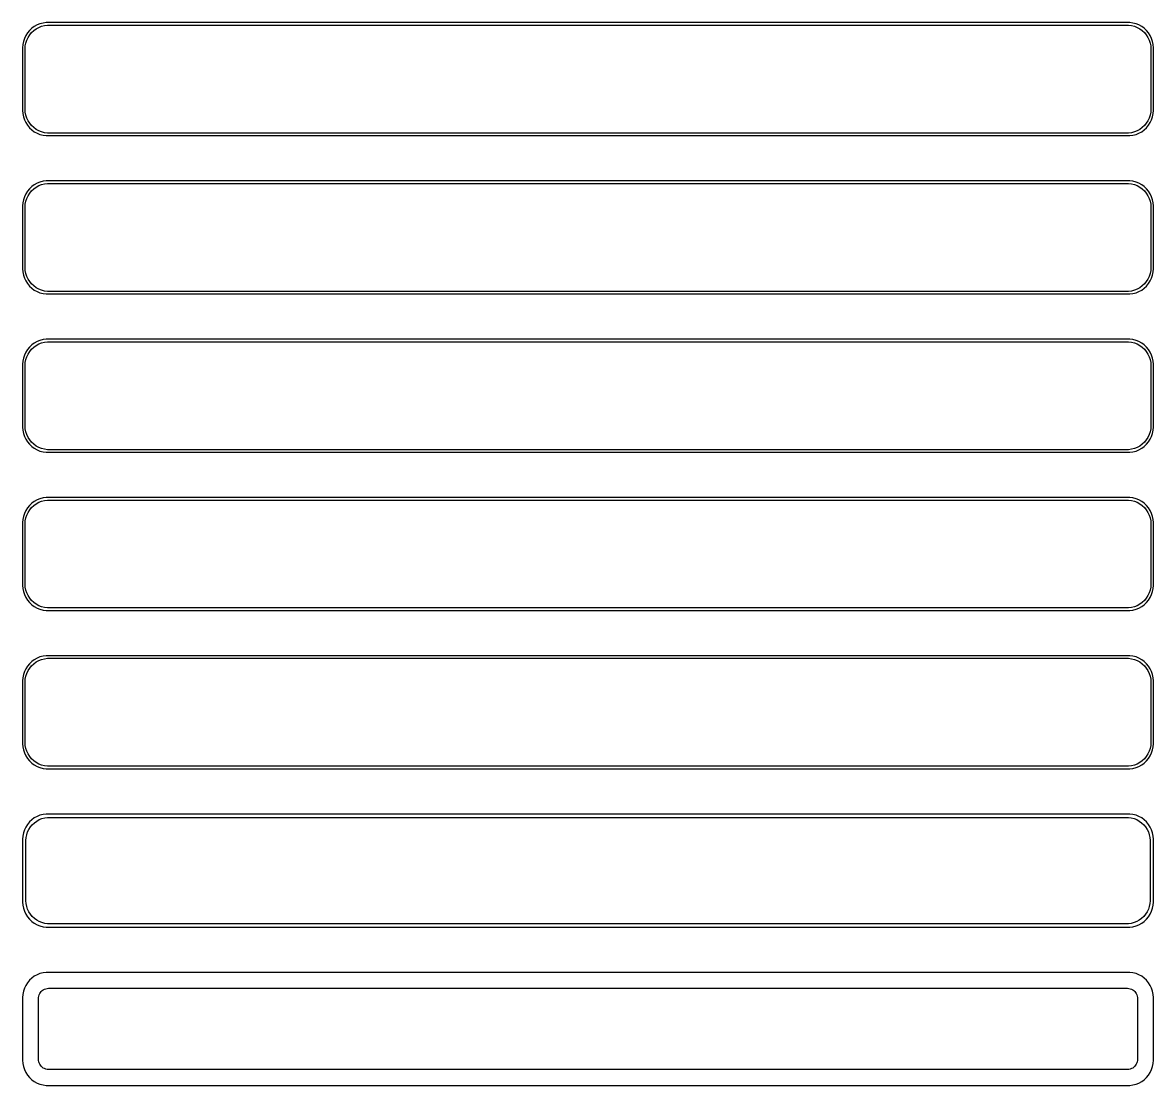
# Model space of a CAD drawing. Header units: metres. Extents: x -112 to 112, y 461 to 925.
# Drawn here: x -112.5 to 112.5, y 461.3 to 672.7 of the extents above; entities that cross this region are included whole.
import ezdxf

# ---------------------------------------------------------------- set-up
doc = ezdxf.new("R2010")
doc.units = ezdxf.units.M

msp = doc.modelspace()

# ---------------------------------------------------------------- linework, layer by layer
for p, q in [((-111.545, 670.689), (-111.882, 670.159)), ((-111.145, 671.173), (-111.545, 670.689)), ((-110.687, 671.603), (-111.145, 671.173)), ((-111.093, 670.292), (-110.713, 670.752)), ((-110.713, 670.752), (-110.278, 671.16)), ((-110.179, 671.972), (-110.687, 671.603)), ((-110.278, 671.16), (-109.795, 671.511)), ((-109.629, 672.274), (-110.179, 671.972)), ((-109.795, 671.511), (-109.272, 671.798)), ((-109.045, 672.505), (-109.629, 672.274)), ((-109.272, 671.798), (-108.718, 672.018)), ((-108.437, 672.661), (-109.045, 672.505)), ((-108.718, 672.018), (-108.14, 672.166)), ((-107.814, 672.74), (-108.437, 672.661)), ((-108.14, 672.166), (-107.548, 672.241)), ((107.814, 672.74), (-107.814, 672.74)), ((-107.548, 672.241), (107.548, 672.241)), ((107.548, 672.241), (108.14, 672.166)), ((108.437, 672.661), (107.814, 672.74)), ((108.14, 672.166), (108.718, 672.018)), ((109.045, 672.505), (108.437, 672.661)), ((108.718, 672.018), (109.272, 671.798)), ((109.629, 672.274), (109.045, 672.505)), ((109.272, 671.798), (109.795, 671.511)), ((110.179, 671.972), (109.629, 672.274)), ((109.795, 671.511), (110.278, 671.16)), ((110.687, 671.603), (110.179, 671.972)), ((110.278, 671.16), (110.713, 670.752)), ((111.145, 671.173), (110.687, 671.603)), ((110.713, 670.752), (111.093, 670.292)), ((111.545, 670.689), (111.145, 671.173)), ((111.882, 670.159), (111.545, 670.689)), ((-112.461, 668.377), (-112.5, 667.75)), ((-112.343, 668.993), (-112.461, 668.377)), ((-112.149, 669.591), (-112.343, 668.993)), ((-111.882, 670.159), (-112.149, 669.591)), ((-111.963, 668.095), (-111.851, 668.681)), ((-111.851, 668.681), (-111.666, 669.249)), ((-111.666, 669.249), (-111.412, 669.788)), ((-111.412, 669.788), (-111.093, 670.292)), ((111.093, 670.292), (111.412, 669.788)), ((111.412, 669.788), (111.666, 669.249)), ((111.666, 669.249), (111.851, 668.681)), ((111.851, 668.681), (111.963, 668.095)), ((112.149, 669.591), (111.882, 670.159)), ((112.343, 668.993), (112.149, 669.591)), ((112.461, 668.377), (112.343, 668.993)), ((112.5, 667.75), (112.461, 668.377)), ((-112.5, 667.75), (-112.5, 655.25)), ((-112, 667.5), (-111.963, 668.095)), ((-112, 655.5), (-112, 667.5)), ((111.963, 668.095), (112, 667.5)), ((112, 667.5), (112, 655.5)), ((112.5, 655.25), (112.5, 667.75)), ((-112.5, 655.25), (-112.461, 654.623)), ((-111.963, 654.905), (-112, 655.5)), ((-111.851, 654.319), (-111.963, 654.905)), ((111.963, 654.905), (111.851, 654.319)), ((112, 655.5), (111.963, 654.905)), ((112.461, 654.623), (112.5, 655.25)), ((-112.461, 654.623), (-112.343, 654.007)), ((-112.343, 654.007), (-112.149, 653.409)), ((-112.149, 653.409), (-111.882, 652.841)), ((-111.882, 652.841), (-111.545, 652.311)), ((-111.666, 653.751), (-111.851, 654.319)), ((-111.412, 653.212), (-111.666, 653.751)), ((-111.093, 652.708), (-111.412, 653.212)), ((-110.713, 652.248), (-111.093, 652.708)), ((111.093, 652.708), (110.713, 652.248)), ((111.412, 653.212), (111.093, 652.708)), ((111.666, 653.751), (111.412, 653.212)), ((111.545, 652.311), (111.882, 652.841)), ((111.851, 654.319), (111.666, 653.751)), ((111.882, 652.841), (112.149, 653.409)), ((112.149, 653.409), (112.343, 654.007)), ((112.343, 654.007), (112.461, 654.623)), ((-111.545, 652.311), (-111.145, 651.827)), ((-111.145, 651.827), (-110.687, 651.397)), ((-110.278, 651.84), (-110.713, 652.248)), ((-110.687, 651.397), (-110.179, 651.028)), ((-109.795, 651.489), (-110.278, 651.84)), ((-110.179, 651.028), (-109.629, 650.726)), ((-109.272, 651.202), (-109.795, 651.489)), ((-109.629, 650.726), (-109.045, 650.495)), ((-108.718, 650.982), (-109.272, 651.202)), ((-109.045, 650.495), (-108.437, 650.339)), ((-108.14, 650.834), (-108.718, 650.982)), ((-108.437, 650.339), (-107.814, 650.26)), ((-107.548, 650.759), (-108.14, 650.834)), ((-107.814, 650.26), (107.814, 650.26)), ((107.548, 650.759), (-107.548, 650.759)), ((108.14, 650.834), (107.548, 650.759)), ((107.814, 650.26), (108.437, 650.339)), ((108.718, 650.982), (108.14, 650.834)), ((108.437, 650.339), (109.045, 650.495)), ((109.272, 651.202), (108.718, 650.982)), ((109.045, 650.495), (109.629, 650.726)), ((109.795, 651.489), (109.272, 651.202)), ((109.629, 650.726), (110.179, 651.028)), ((110.278, 651.84), (109.795, 651.489)), ((110.179, 651.028), (110.687, 651.397)), ((110.713, 652.248), (110.278, 651.84)), ((110.687, 651.397), (111.145, 651.827)), ((111.145, 651.827), (111.545, 652.311)), ((-111.545, 639.189), (-111.882, 638.659)), ((-111.145, 639.673), (-111.545, 639.189)), ((-110.687, 640.103), (-111.145, 639.673)), ((-111.093, 638.792), (-110.713, 639.252)), ((-110.713, 639.252), (-110.278, 639.66)), ((-110.179, 640.472), (-110.687, 640.103)), ((-110.278, 639.66), (-109.795, 640.011)), ((-109.629, 640.774), (-110.179, 640.472)), ((-109.795, 640.011), (-109.272, 640.298)), ((-109.045, 641.005), (-109.629, 640.774)), ((-109.272, 640.298), (-108.718, 640.518)), ((-108.437, 641.161), (-109.045, 641.005)), ((-108.718, 640.518), (-108.14, 640.666)), ((-107.814, 641.24), (-108.437, 641.161)), ((-108.14, 640.666), (-107.548, 640.741)), ((107.814, 641.24), (-107.814, 641.24)), ((-107.548, 640.741), (107.548, 640.741)), ((107.548, 640.741), (108.14, 640.666)), ((108.437, 641.161), (107.814, 641.24)), ((108.14, 640.666), (108.718, 640.518)), ((109.045, 641.005), (108.437, 641.161)), ((108.718, 640.518), (109.272, 640.298)), ((109.629, 640.774), (109.045, 641.005)), ((109.272, 640.298), (109.795, 640.011)), ((110.179, 640.472), (109.629, 640.774)), ((109.795, 640.011), (110.278, 639.66)), ((110.687, 640.103), (110.179, 640.472)), ((110.278, 639.66), (110.713, 639.252)), ((111.145, 639.673), (110.687, 640.103)), ((110.713, 639.252), (111.093, 638.792)), ((111.545, 639.189), (111.145, 639.673)), ((111.882, 638.659), (111.545, 639.189)), ((-112.461, 636.877), (-112.5, 636.25)), ((-112.343, 637.493), (-112.461, 636.877)), ((-112.149, 638.091), (-112.343, 637.493)), ((-111.882, 638.659), (-112.149, 638.091)), ((-111.963, 636.595), (-111.851, 637.181)), ((-111.851, 637.181), (-111.666, 637.749)), ((-111.666, 637.749), (-111.412, 638.288)), ((-111.412, 638.288), (-111.093, 638.792)), ((111.093, 638.792), (111.412, 638.288)), ((111.412, 638.288), (111.666, 637.749)), ((111.666, 637.749), (111.851, 637.181)), ((111.851, 637.181), (111.963, 636.595)), ((112.149, 638.091), (111.882, 638.659)), ((112.343, 637.493), (112.149, 638.091)), ((112.461, 636.877), (112.343, 637.493)), ((112.5, 636.25), (112.461, 636.877)), ((-112.5, 636.25), (-112.5, 623.75)), ((-112, 636), (-111.963, 636.595)), ((-112, 624), (-112, 636)), ((111.963, 636.595), (112, 636)), ((112, 636), (112, 624)), ((112.5, 623.75), (112.5, 636.25)), ((-112.5, 623.75), (-112.461, 623.123)), ((-111.963, 623.405), (-112, 624)), ((-111.851, 622.819), (-111.963, 623.405)), ((111.963, 623.405), (111.851, 622.819)), ((112, 624), (111.963, 623.405)), ((112.461, 623.123), (112.5, 623.75)), ((-112.461, 623.123), (-112.343, 622.507)), ((-112.343, 622.507), (-112.149, 621.909)), ((-112.149, 621.909), (-111.882, 621.341)), ((-111.882, 621.341), (-111.545, 620.811)), ((-111.666, 622.251), (-111.851, 622.819)), ((-111.412, 621.712), (-111.666, 622.251)), ((-111.093, 621.208), (-111.412, 621.712)), ((-110.713, 620.748), (-111.093, 621.208)), ((111.093, 621.208), (110.713, 620.748)), ((111.412, 621.712), (111.093, 621.208)), ((111.666, 622.251), (111.412, 621.712)), ((111.545, 620.811), (111.882, 621.341)), ((111.851, 622.819), (111.666, 622.251)), ((111.882, 621.341), (112.149, 621.909)), ((112.149, 621.909), (112.343, 622.507)), ((112.343, 622.507), (112.461, 623.123)), ((-111.545, 620.811), (-111.145, 620.327)), ((-111.145, 620.327), (-110.687, 619.897)), ((-110.278, 620.34), (-110.713, 620.748)), ((-110.687, 619.897), (-110.179, 619.528)), ((-109.795, 619.989), (-110.278, 620.34)), ((-110.179, 619.528), (-109.629, 619.226)), ((-109.272, 619.702), (-109.795, 619.989)), ((-109.629, 619.226), (-109.045, 618.995)), ((-108.718, 619.482), (-109.272, 619.702)), ((-109.045, 618.995), (-108.437, 618.839)), ((-108.14, 619.334), (-108.718, 619.482)), ((-108.437, 618.839), (-107.814, 618.76)), ((-107.548, 619.259), (-108.14, 619.334)), ((-107.814, 618.76), (107.814, 618.76)), ((107.548, 619.259), (-107.548, 619.259)), ((108.14, 619.334), (107.548, 619.259)), ((107.814, 618.76), (108.437, 618.839)), ((108.718, 619.482), (108.14, 619.334)), ((108.437, 618.839), (109.045, 618.995)), ((109.272, 619.702), (108.718, 619.482)), ((109.045, 618.995), (109.629, 619.226)), ((109.795, 619.989), (109.272, 619.702)), ((109.629, 619.226), (110.179, 619.528)), ((110.278, 620.34), (109.795, 619.989)), ((110.179, 619.528), (110.687, 619.897)), ((110.713, 620.748), (110.278, 620.34)), ((110.687, 619.897), (111.145, 620.327)), ((111.145, 620.327), (111.545, 620.811)), ((-111.545, 607.689), (-111.882, 607.159)), ((-111.145, 608.173), (-111.545, 607.689)), ((-110.687, 608.603), (-111.145, 608.173)), ((-111.093, 607.292), (-110.713, 607.752)), ((-110.713, 607.752), (-110.278, 608.16)), ((-110.179, 608.972), (-110.687, 608.603)), ((-110.278, 608.16), (-109.795, 608.511)), ((-109.629, 609.274), (-110.179, 608.972)), ((-109.795, 608.511), (-109.272, 608.798)), ((-109.045, 609.505), (-109.629, 609.274)), ((-109.272, 608.798), (-108.718, 609.018)), ((-108.437, 609.661), (-109.045, 609.505)), ((-108.718, 609.018), (-108.14, 609.166)), ((-107.814, 609.74), (-108.437, 609.661)), ((-108.14, 609.166), (-107.548, 609.241)), ((107.814, 609.74), (-107.814, 609.74)), ((-107.548, 609.241), (107.548, 609.241)), ((107.548, 609.241), (108.14, 609.166)), ((108.437, 609.661), (107.814, 609.74)), ((108.14, 609.166), (108.718, 609.018)), ((109.045, 609.505), (108.437, 609.661)), ((108.718, 609.018), (109.272, 608.798)), ((109.629, 609.274), (109.045, 609.505)), ((109.272, 608.798), (109.795, 608.511)), ((110.179, 608.972), (109.629, 609.274)), ((109.795, 608.511), (110.278, 608.16)), ((110.687, 608.603), (110.179, 608.972)), ((110.278, 608.16), (110.713, 607.752)), ((111.145, 608.173), (110.687, 608.603)), ((110.713, 607.752), (111.093, 607.292)), ((111.545, 607.689), (111.145, 608.173)), ((111.882, 607.159), (111.545, 607.689)), ((-112.461, 605.377), (-112.5, 604.75)), ((-112.343, 605.993), (-112.461, 605.377)), ((-112.149, 606.591), (-112.343, 605.993)), ((-111.882, 607.159), (-112.149, 606.591)), ((-111.963, 605.095), (-111.851, 605.681)), ((-111.851, 605.681), (-111.666, 606.249)), ((-111.666, 606.249), (-111.412, 606.788)), ((-111.412, 606.788), (-111.093, 607.292)), ((111.093, 607.292), (111.412, 606.788)), ((111.412, 606.788), (111.666, 606.249)), ((111.666, 606.249), (111.851, 605.681)), ((111.851, 605.681), (111.963, 605.095)), ((112.149, 606.591), (111.882, 607.159)), ((112.343, 605.993), (112.149, 606.591)), ((112.461, 605.377), (112.343, 605.993)), ((112.5, 604.75), (112.461, 605.377)), ((-112.5, 604.75), (-112.5, 592.25)), ((-112, 604.5), (-111.963, 605.095)), ((-112, 592.5), (-112, 604.5)), ((111.963, 605.095), (112, 604.5)), ((112, 604.5), (112, 592.5)), ((112.5, 592.25), (112.5, 604.75)), ((-112.5, 592.25), (-112.461, 591.623)), ((-111.963, 591.905), (-112, 592.5)), ((-111.851, 591.319), (-111.963, 591.905)), ((111.963, 591.905), (111.851, 591.319)), ((112, 592.5), (111.963, 591.905)), ((112.461, 591.623), (112.5, 592.25)), ((-112.461, 591.623), (-112.343, 591.007)), ((-112.343, 591.007), (-112.149, 590.409)), ((-112.149, 590.409), (-111.882, 589.841)), ((-111.882, 589.841), (-111.545, 589.311)), ((-111.666, 590.751), (-111.851, 591.319)), ((-111.412, 590.212), (-111.666, 590.751)), ((-111.093, 589.708), (-111.412, 590.212)), ((-110.713, 589.248), (-111.093, 589.708)), ((111.093, 589.708), (110.713, 589.248)), ((111.412, 590.212), (111.093, 589.708)), ((111.666, 590.751), (111.412, 590.212)), ((111.545, 589.311), (111.882, 589.841)), ((111.851, 591.319), (111.666, 590.751)), ((111.882, 589.841), (112.149, 590.409)), ((112.149, 590.409), (112.343, 591.007)), ((112.343, 591.007), (112.461, 591.623)), ((-111.545, 589.311), (-111.145, 588.827)), ((-111.145, 588.827), (-110.687, 588.397)), ((-110.278, 588.84), (-110.713, 589.248)), ((-110.687, 588.397), (-110.179, 588.028)), ((-109.795, 588.489), (-110.278, 588.84)), ((-110.179, 588.028), (-109.629, 587.726)), ((-109.272, 588.202), (-109.795, 588.489)), ((-109.629, 587.726), (-109.045, 587.495)), ((-108.718, 587.982), (-109.272, 588.202)), ((-109.045, 587.495), (-108.437, 587.339)), ((-108.14, 587.834), (-108.718, 587.982)), ((-108.437, 587.339), (-107.814, 587.26)), ((-107.548, 587.759), (-108.14, 587.834)), ((-107.814, 587.26), (107.814, 587.26)), ((107.548, 587.759), (-107.548, 587.759)), ((108.14, 587.834), (107.548, 587.759)), ((107.814, 587.26), (108.437, 587.339)), ((108.718, 587.982), (108.14, 587.834)), ((108.437, 587.339), (109.045, 587.495)), ((109.272, 588.202), (108.718, 587.982)), ((109.045, 587.495), (109.629, 587.726)), ((109.795, 588.489), (109.272, 588.202)), ((109.629, 587.726), (110.179, 588.028)), ((110.278, 588.84), (109.795, 588.489)), ((110.179, 588.028), (110.687, 588.397)), ((110.713, 589.248), (110.278, 588.84)), ((110.687, 588.397), (111.145, 588.827)), ((111.145, 588.827), (111.545, 589.311)), ((-111.545, 576.189), (-111.882, 575.659)), ((-111.145, 576.673), (-111.545, 576.189)), ((-110.687, 577.103), (-111.145, 576.673)), ((-111.093, 575.792), (-110.713, 576.252)), ((-110.713, 576.252), (-110.278, 576.66)), ((-110.179, 577.472), (-110.687, 577.103)), ((-110.278, 576.66), (-109.795, 577.011)), ((-109.629, 577.774), (-110.179, 577.472)), ((-109.795, 577.011), (-109.272, 577.298)), ((-109.045, 578.005), (-109.629, 577.774)), ((-109.272, 577.298), (-108.718, 577.518)), ((-108.437, 578.161), (-109.045, 578.005)), ((-108.718, 577.518), (-108.14, 577.666)), ((-107.814, 578.24), (-108.437, 578.161)), ((-108.14, 577.666), (-107.548, 577.741)), ((107.814, 578.24), (-107.814, 578.24)), ((-107.548, 577.741), (107.548, 577.741)), ((107.548, 577.741), (108.14, 577.666)), ((108.437, 578.161), (107.814, 578.24)), ((108.14, 577.666), (108.718, 577.518)), ((109.045, 578.005), (108.437, 578.161)), ((108.718, 577.518), (109.272, 577.298)), ((109.629, 577.774), (109.045, 578.005)), ((109.272, 577.298), (109.795, 577.011)), ((110.179, 577.472), (109.629, 577.774)), ((109.795, 577.011), (110.278, 576.66)), ((110.687, 577.103), (110.179, 577.472)), ((110.278, 576.66), (110.713, 576.252)), ((111.145, 576.673), (110.687, 577.103)), ((110.713, 576.252), (111.093, 575.792)), ((111.545, 576.189), (111.145, 576.673)), ((111.882, 575.659), (111.545, 576.189)), ((-112.461, 573.877), (-112.5, 573.25)), ((-112.343, 574.493), (-112.461, 573.877)), ((-112.149, 575.091), (-112.343, 574.493)), ((-111.882, 575.659), (-112.149, 575.091)), ((-111.963, 573.595), (-111.851, 574.181)), ((-111.851, 574.181), (-111.666, 574.749)), ((-111.666, 574.749), (-111.412, 575.288)), ((-111.412, 575.288), (-111.093, 575.792)), ((111.093, 575.792), (111.412, 575.288)), ((111.412, 575.288), (111.666, 574.749)), ((111.666, 574.749), (111.851, 574.181)), ((111.851, 574.181), (111.963, 573.595)), ((112.149, 575.091), (111.882, 575.659)), ((112.343, 574.493), (112.149, 575.091)), ((112.461, 573.877), (112.343, 574.493)), ((112.5, 573.25), (112.461, 573.877)), ((-112.5, 573.25), (-112.5, 560.75)), ((-112, 573), (-111.963, 573.595)), ((-112, 561), (-112, 573)), ((111.963, 573.595), (112, 573)), ((112, 573), (112, 561)), ((112.5, 560.75), (112.5, 573.25)), ((-112.5, 560.75), (-112.461, 560.123)), ((-111.963, 560.405), (-112, 561)), ((-111.851, 559.819), (-111.963, 560.405)), ((111.963, 560.405), (111.851, 559.819)), ((112, 561), (111.963, 560.405)), ((112.461, 560.123), (112.5, 560.75)), ((-112.461, 560.123), (-112.343, 559.507)), ((-112.343, 559.507), (-112.149, 558.909)), ((-112.149, 558.909), (-111.882, 558.341)), ((-111.882, 558.341), (-111.545, 557.811)), ((-111.666, 559.251), (-111.851, 559.819)), ((-111.412, 558.712), (-111.666, 559.251)), ((-111.093, 558.208), (-111.412, 558.712)), ((-110.713, 557.748), (-111.093, 558.208)), ((111.093, 558.208), (110.713, 557.748)), ((111.412, 558.712), (111.093, 558.208)), ((111.666, 559.251), (111.412, 558.712)), ((111.545, 557.811), (111.882, 558.341)), ((111.851, 559.819), (111.666, 559.251)), ((111.882, 558.341), (112.149, 558.909)), ((112.149, 558.909), (112.343, 559.507)), ((112.343, 559.507), (112.461, 560.123)), ((-111.545, 557.811), (-111.145, 557.327)), ((-111.145, 557.327), (-110.687, 556.897)), ((-110.278, 557.34), (-110.713, 557.748)), ((-110.687, 556.897), (-110.179, 556.528)), ((-109.795, 556.989), (-110.278, 557.34)), ((-110.179, 556.528), (-109.629, 556.226)), ((-109.272, 556.702), (-109.795, 556.989)), ((-109.629, 556.226), (-109.045, 555.995)), ((-108.718, 556.482), (-109.272, 556.702)), ((-109.045, 555.995), (-108.437, 555.839)), ((-108.14, 556.334), (-108.718, 556.482)), ((-108.437, 555.839), (-107.814, 555.76)), ((-107.548, 556.259), (-108.14, 556.334)), ((-107.814, 555.76), (107.814, 555.76)), ((107.548, 556.259), (-107.548, 556.259)), ((108.14, 556.334), (107.548, 556.259)), ((107.814, 555.76), (108.437, 555.839)), ((108.718, 556.482), (108.14, 556.334)), ((108.437, 555.839), (109.045, 555.995)), ((109.272, 556.702), (108.718, 556.482)), ((109.045, 555.995), (109.629, 556.226)), ((109.795, 556.989), (109.272, 556.702)), ((109.629, 556.226), (110.179, 556.528)), ((110.278, 557.34), (109.795, 556.989)), ((110.179, 556.528), (110.687, 556.897)), ((110.713, 557.748), (110.278, 557.34)), ((110.687, 556.897), (111.145, 557.327)), ((111.145, 557.327), (111.545, 557.811)), ((-111.545, 544.689), (-111.882, 544.159)), ((-111.145, 545.173), (-111.545, 544.689)), ((-110.687, 545.603), (-111.145, 545.173)), ((-111.093, 544.292), (-110.713, 544.752)), ((-110.713, 544.752), (-110.278, 545.16)), ((-110.179, 545.972), (-110.687, 545.603)), ((-110.278, 545.16), (-109.795, 545.511)), ((-109.629, 546.274), (-110.179, 545.972)), ((-109.795, 545.511), (-109.272, 545.798)), ((-109.045, 546.505), (-109.629, 546.274)), ((-109.272, 545.798), (-108.718, 546.018)), ((-108.437, 546.661), (-109.045, 546.505)), ((-108.718, 546.018), (-108.14, 546.166)), ((-107.814, 546.74), (-108.437, 546.661)), ((-108.14, 546.166), (-107.548, 546.241)), ((107.814, 546.74), (-107.814, 546.74)), ((-107.548, 546.241), (107.548, 546.241)), ((107.548, 546.241), (108.14, 546.166)), ((108.437, 546.661), (107.814, 546.74)), ((108.14, 546.166), (108.718, 546.018)), ((109.045, 546.505), (108.437, 546.661)), ((108.718, 546.018), (109.272, 545.798)), ((109.629, 546.274), (109.045, 546.505)), ((109.272, 545.798), (109.795, 545.511)), ((110.179, 545.972), (109.629, 546.274)), ((109.795, 545.511), (110.278, 545.16)), ((110.687, 545.603), (110.179, 545.972)), ((110.278, 545.16), (110.713, 544.752)), ((111.145, 545.173), (110.687, 545.603)), ((110.713, 544.752), (111.093, 544.292)), ((111.545, 544.689), (111.145, 545.173)), ((111.882, 544.159), (111.545, 544.689)), ((-112.461, 542.377), (-112.5, 541.75)), ((-112.343, 542.993), (-112.461, 542.377)), ((-112.149, 543.591), (-112.343, 542.993)), ((-111.882, 544.159), (-112.149, 543.591)), ((-111.963, 542.095), (-111.851, 542.681)), ((-111.851, 542.681), (-111.666, 543.249)), ((-111.666, 543.249), (-111.412, 543.788)), ((-111.412, 543.788), (-111.093, 544.292)), ((111.093, 544.292), (111.412, 543.788)), ((111.412, 543.788), (111.666, 543.249)), ((111.666, 543.249), (111.851, 542.681)), ((111.851, 542.681), (111.963, 542.095)), ((112.149, 543.591), (111.882, 544.159)), ((112.343, 542.993), (112.149, 543.591)), ((112.461, 542.377), (112.343, 542.993)), ((112.5, 541.75), (112.461, 542.377)), ((-112.5, 541.75), (-112.5, 529.25)), ((-112, 541.5), (-111.963, 542.095)), ((-112, 529.5), (-112, 541.5)), ((111.963, 542.095), (112, 541.5)), ((112, 541.5), (112, 529.5)), ((112.5, 529.25), (112.5, 541.75)), ((-112.5, 529.25), (-112.461, 528.623)), ((-111.963, 528.905), (-112, 529.5)), ((-111.851, 528.319), (-111.963, 528.905)), ((111.963, 528.905), (111.851, 528.319)), ((112, 529.5), (111.963, 528.905)), ((112.461, 528.623), (112.5, 529.25)), ((-112.461, 528.623), (-112.343, 528.007)), ((-112.343, 528.007), (-112.149, 527.409)), ((-112.149, 527.409), (-111.882, 526.841)), ((-111.882, 526.841), (-111.545, 526.311)), ((-111.666, 527.751), (-111.851, 528.319)), ((-111.412, 527.212), (-111.666, 527.751)), ((-111.093, 526.708), (-111.412, 527.212)), ((-110.713, 526.248), (-111.093, 526.708)), ((111.093, 526.708), (110.713, 526.248)), ((111.412, 527.212), (111.093, 526.708)), ((111.666, 527.751), (111.412, 527.212)), ((111.545, 526.311), (111.882, 526.841)), ((111.851, 528.319), (111.666, 527.751)), ((111.882, 526.841), (112.149, 527.409)), ((112.149, 527.409), (112.343, 528.007)), ((112.343, 528.007), (112.461, 528.623)), ((-111.545, 526.311), (-111.145, 525.827)), ((-111.145, 525.827), (-110.687, 525.397)), ((-110.278, 525.84), (-110.713, 526.248)), ((-110.687, 525.397), (-110.179, 525.028)), ((-109.795, 525.489), (-110.278, 525.84)), ((-110.179, 525.028), (-109.629, 524.726)), ((-109.272, 525.202), (-109.795, 525.489)), ((-109.629, 524.726), (-109.045, 524.495)), ((-108.718, 524.982), (-109.272, 525.202)), ((-109.045, 524.495), (-108.437, 524.339)), ((-108.14, 524.834), (-108.718, 524.982)), ((-108.437, 524.339), (-107.814, 524.26)), ((-107.548, 524.759), (-108.14, 524.834)), ((-107.814, 524.26), (107.814, 524.26)), ((107.548, 524.759), (-107.548, 524.759)), ((108.14, 524.834), (107.548, 524.759)), ((107.814, 524.26), (108.437, 524.339)), ((108.718, 524.982), (108.14, 524.834)), ((108.437, 524.339), (109.045, 524.495)), ((109.272, 525.202), (108.718, 524.982)), ((109.045, 524.495), (109.629, 524.726)), ((109.795, 525.489), (109.272, 525.202)), ((109.629, 524.726), (110.179, 525.028)), ((110.278, 525.84), (109.795, 525.489)), ((110.179, 525.028), (110.687, 525.397)), ((110.713, 526.248), (110.278, 525.84)), ((110.687, 525.397), (111.145, 525.827)), ((111.145, 525.827), (111.545, 526.311)), ((-111.545, 513.189), (-111.882, 512.659)), ((-111.145, 513.673), (-111.545, 513.189)), ((-110.687, 514.103), (-111.145, 513.673)), ((-110.954, 512.691), (-110.588, 513.134)), ((-110.179, 514.472), (-110.687, 514.103)), ((-110.588, 513.134), (-110.168, 513.528)), ((-109.629, 514.774), (-110.179, 514.472)), ((-110.168, 513.528), (-109.703, 513.866)), ((-109.703, 513.866), (-109.199, 514.143)), ((-109.045, 515.005), (-109.629, 514.774)), ((-109.199, 514.143), (-108.665, 514.354)), ((-108.437, 515.161), (-109.045, 515.005)), ((-108.665, 514.354), (-108.108, 514.497)), ((-107.814, 515.24), (-108.437, 515.161)), ((-108.108, 514.497), (-107.537, 514.569)), ((107.814, 515.24), (-107.814, 515.24)), ((-107.537, 514.569), (107.537, 514.569)), ((107.537, 514.569), (108.108, 514.497)), ((108.437, 515.161), (107.814, 515.24)), ((108.108, 514.497), (108.665, 514.354)), ((109.045, 515.005), (108.437, 515.161)), ((108.665, 514.354), (109.199, 514.143)), ((109.629, 514.774), (109.045, 515.005)), ((109.199, 514.143), (109.703, 513.866)), ((110.179, 514.472), (109.629, 514.774)), ((109.703, 513.866), (110.168, 513.528)), ((110.168, 513.528), (110.588, 513.134)), ((110.687, 514.103), (110.179, 514.472)), ((110.588, 513.134), (110.954, 512.691)), ((111.145, 513.673), (110.687, 514.103)), ((111.545, 513.189), (111.145, 513.673)), ((111.882, 512.659), (111.545, 513.189)), ((-112.461, 510.877), (-112.5, 510.25)), ((-112.343, 511.493), (-112.461, 510.877)), ((-112.149, 512.091), (-112.343, 511.493)), ((-111.882, 512.659), (-112.149, 512.091)), ((-111.792, 510.574), (-111.685, 511.139)), ((-111.685, 511.139), (-111.507, 511.685)), ((-111.507, 511.685), (-111.262, 512.206)), ((-111.262, 512.206), (-110.954, 512.691)), ((110.954, 512.691), (111.262, 512.206)), ((111.262, 512.206), (111.507, 511.685)), ((111.507, 511.685), (111.685, 511.139)), ((111.685, 511.139), (111.792, 510.574)), ((112.149, 512.091), (111.882, 512.659)), ((112.343, 511.493), (112.149, 512.091)), ((112.461, 510.877), (112.343, 511.493)), ((112.5, 510.25), (112.461, 510.877)), ((-112.5, 510.25), (-112.5, 497.75)), ((-111.828, 510), (-111.792, 510.574)), ((-111.828, 498), (-111.828, 510)), ((111.792, 510.574), (111.828, 510)), ((111.828, 510), (111.828, 498)), ((112.5, 497.75), (112.5, 510.25)), ((-112.5, 497.75), (-112.461, 497.123)), ((-111.792, 497.426), (-111.828, 498)), ((-111.685, 496.861), (-111.792, 497.426)), ((111.792, 497.426), (111.685, 496.861)), ((111.828, 498), (111.792, 497.426)), ((112.461, 497.123), (112.5, 497.75)), ((-112.461, 497.123), (-112.343, 496.507)), ((-112.343, 496.507), (-112.149, 495.909)), ((-112.149, 495.909), (-111.882, 495.341)), ((-111.882, 495.341), (-111.545, 494.811)), ((-111.507, 496.315), (-111.685, 496.861)), ((-111.262, 495.794), (-111.507, 496.315)), ((-110.954, 495.309), (-111.262, 495.794)), ((-110.588, 494.866), (-110.954, 495.309)), ((110.954, 495.309), (110.588, 494.866)), ((111.262, 495.794), (110.954, 495.309)), ((111.507, 496.315), (111.262, 495.794)), ((111.685, 496.861), (111.507, 496.315)), ((111.545, 494.811), (111.882, 495.341)), ((111.882, 495.341), (112.149, 495.909)), ((112.149, 495.909), (112.343, 496.507)), ((112.343, 496.507), (112.461, 497.123)), ((-111.545, 494.811), (-111.145, 494.327)), ((-111.145, 494.327), (-110.687, 493.897)), ((-110.687, 493.897), (-110.179, 493.528)), ((-110.168, 494.472), (-110.588, 494.866)), ((-110.179, 493.528), (-109.629, 493.226)), ((-109.703, 494.134), (-110.168, 494.472)), ((-109.199, 493.857), (-109.703, 494.134)), ((-109.629, 493.226), (-109.045, 492.995)), ((-108.665, 493.646), (-109.199, 493.857)), ((-109.045, 492.995), (-108.437, 492.839)), ((-108.108, 493.503), (-108.665, 493.646)), ((-108.437, 492.839), (-107.814, 492.76)), ((-107.537, 493.431), (-108.108, 493.503)), ((-107.814, 492.76), (107.814, 492.76)), ((107.537, 493.431), (-107.537, 493.431)), ((108.108, 493.503), (107.537, 493.431)), ((107.814, 492.76), (108.437, 492.839)), ((108.665, 493.646), (108.108, 493.503)), ((108.437, 492.839), (109.045, 492.995)), ((109.199, 493.857), (108.665, 493.646)), ((109.045, 492.995), (109.629, 493.226)), ((109.703, 494.134), (109.199, 493.857)), ((109.629, 493.226), (110.179, 493.528)), ((110.168, 494.472), (109.703, 494.134)), ((110.588, 494.866), (110.168, 494.472)), ((110.179, 493.528), (110.687, 493.897)), ((110.687, 493.897), (111.145, 494.327)), ((111.145, 494.327), (111.545, 494.811)), ((-111.545, 481.689), (-111.882, 481.159)), ((-111.145, 482.173), (-111.545, 481.689)), ((-110.687, 482.603), (-111.145, 482.173)), ((-110.179, 482.972), (-110.687, 482.603)), ((-109.629, 483.274), (-110.179, 482.972)), ((-109.045, 483.505), (-109.629, 483.274)), ((-108.437, 483.661), (-109.045, 483.505)), ((-107.814, 483.74), (-108.437, 483.661)), ((107.814, 483.74), (-107.814, 483.74)), ((108.437, 483.661), (107.814, 483.74)), ((109.045, 483.505), (108.437, 483.661)), ((109.629, 483.274), (109.045, 483.505)), ((110.179, 482.972), (109.629, 483.274)), ((110.687, 482.603), (110.179, 482.972)), ((111.145, 482.173), (110.687, 482.603)), ((111.545, 481.689), (111.145, 482.173)), ((111.882, 481.159), (111.545, 481.689)), ((-112.461, 479.377), (-112.5, 478.75)), ((-112.343, 479.993), (-112.461, 479.377)), ((-112.149, 480.591), (-112.343, 479.993)), ((-111.882, 481.159), (-112.149, 480.591)), ((-109.293, 479.025), (-109.211, 479.277)), ((-109.211, 479.277), (-109.099, 479.516)), ((-109.099, 479.516), (-108.957, 479.74)), ((-108.957, 479.74), (-108.788, 479.944)), ((-108.788, 479.944), (-108.595, 480.125)), ((-108.595, 480.125), (-108.38, 480.281)), ((-108.38, 480.281), (-108.148, 480.409)), ((-108.148, 480.409), (-107.902, 480.506)), ((-107.902, 480.506), (-107.645, 480.572)), ((-107.645, 480.572), (-107.382, 480.605)), ((-107.382, 480.605), (107.382, 480.605)), ((107.382, 480.605), (107.645, 480.572)), ((107.645, 480.572), (107.902, 480.506)), ((107.902, 480.506), (108.148, 480.409)), ((108.148, 480.409), (108.38, 480.281)), ((108.38, 480.281), (108.595, 480.125)), ((108.595, 480.125), (108.788, 479.944)), ((108.788, 479.944), (108.957, 479.74)), ((108.957, 479.74), (109.099, 479.516)), ((109.099, 479.516), (109.211, 479.277)), ((109.211, 479.277), (109.293, 479.025)), ((112.149, 480.591), (111.882, 481.159)), ((112.343, 479.993), (112.149, 480.591)), ((112.461, 479.377), (112.343, 479.993)), ((112.5, 478.75), (112.461, 479.377)), ((-112.5, 478.75), (-112.5, 466.25)), ((-109.36, 478.5), (-109.343, 478.764)), ((-109.36, 466.5), (-109.36, 478.5)), ((-109.343, 478.764), (-109.293, 479.025)), ((109.293, 479.025), (109.343, 478.764)), ((109.343, 478.764), (109.36, 478.5)), ((109.36, 478.5), (109.36, 466.5)), ((112.5, 466.25), (112.5, 478.75)), ((-112.5, 466.25), (-112.461, 465.623)), ((-109.343, 466.236), (-109.36, 466.5)), ((-109.293, 465.975), (-109.343, 466.236)), ((-109.211, 465.723), (-109.293, 465.975)), ((109.293, 465.975), (109.211, 465.723)), ((109.343, 466.236), (109.293, 465.975)), ((109.36, 466.5), (109.343, 466.236)), ((112.461, 465.623), (112.5, 466.25)), ((-112.461, 465.623), (-112.343, 465.007)), ((-112.343, 465.007), (-112.149, 464.409)), ((-112.149, 464.409), (-111.882, 463.841)), ((-111.882, 463.841), (-111.545, 463.311)), ((-109.099, 465.484), (-109.211, 465.723)), ((-108.957, 465.26), (-109.099, 465.484)), ((-108.788, 465.056), (-108.957, 465.26)), ((-108.595, 464.875), (-108.788, 465.056)), ((-108.38, 464.719), (-108.595, 464.875)), ((-108.148, 464.591), (-108.38, 464.719)), ((-107.902, 464.494), (-108.148, 464.591)), ((-107.645, 464.428), (-107.902, 464.494)), ((-107.382, 464.395), (-107.645, 464.428)), ((107.382, 464.395), (-107.382, 464.395)), ((107.645, 464.428), (107.382, 464.395)), ((107.902, 464.494), (107.645, 464.428)), ((108.148, 464.591), (107.902, 464.494)), ((108.38, 464.719), (108.148, 464.591)), ((108.595, 464.875), (108.38, 464.719)), ((108.788, 465.056), (108.595, 464.875)), ((108.957, 465.26), (108.788, 465.056)), ((109.099, 465.484), (108.957, 465.26)), ((109.211, 465.723), (109.099, 465.484)), ((111.545, 463.311), (111.882, 463.841)), ((111.882, 463.841), (112.149, 464.409)), ((112.149, 464.409), (112.343, 465.007)), ((112.343, 465.007), (112.461, 465.623)), ((-111.545, 463.311), (-111.145, 462.827)), ((-111.145, 462.827), (-110.687, 462.397)), ((-110.687, 462.397), (-110.179, 462.028)), ((-110.179, 462.028), (-109.629, 461.726)), ((-109.629, 461.726), (-109.045, 461.495)), ((-109.045, 461.495), (-108.437, 461.339)), ((-108.437, 461.339), (-107.814, 461.26)), ((-107.814, 461.26), (107.814, 461.26)), ((107.814, 461.26), (108.437, 461.339)), ((108.437, 461.339), (109.045, 461.495)), ((109.045, 461.495), (109.629, 461.726)), ((109.629, 461.726), (110.179, 462.028)), ((110.179, 462.028), (110.687, 462.397)), ((110.687, 462.397), (111.145, 462.827)), ((111.145, 462.827), (111.545, 463.311))]:
    msp.add_line(p, q)

doc.saveas('drawing.dxf')
